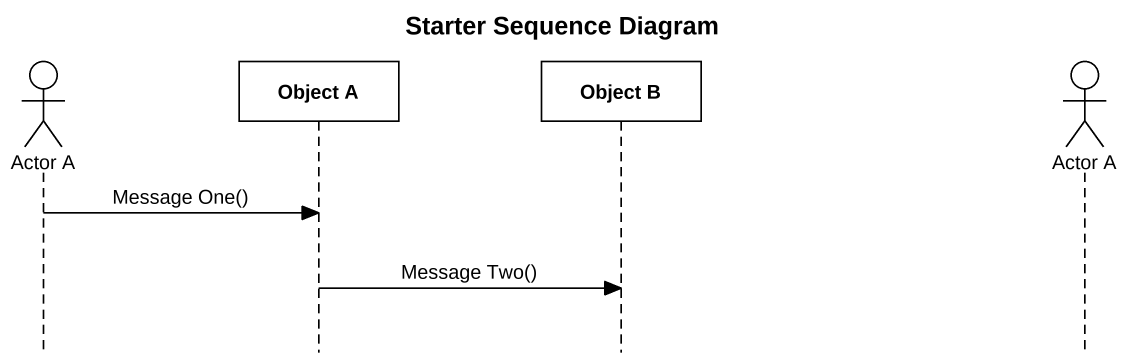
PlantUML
@startuml
title Starter Sequence Diagram
hide footbox
actor "Actor A" as Actor_A
participant "Object A" as Object_A
participant "Object B" as Object_B
actor "Actor A" as Actor_A_2

Actor_A -> Object_A : Message One()
Object_A -> Object_B : Message Two()
@enduml
